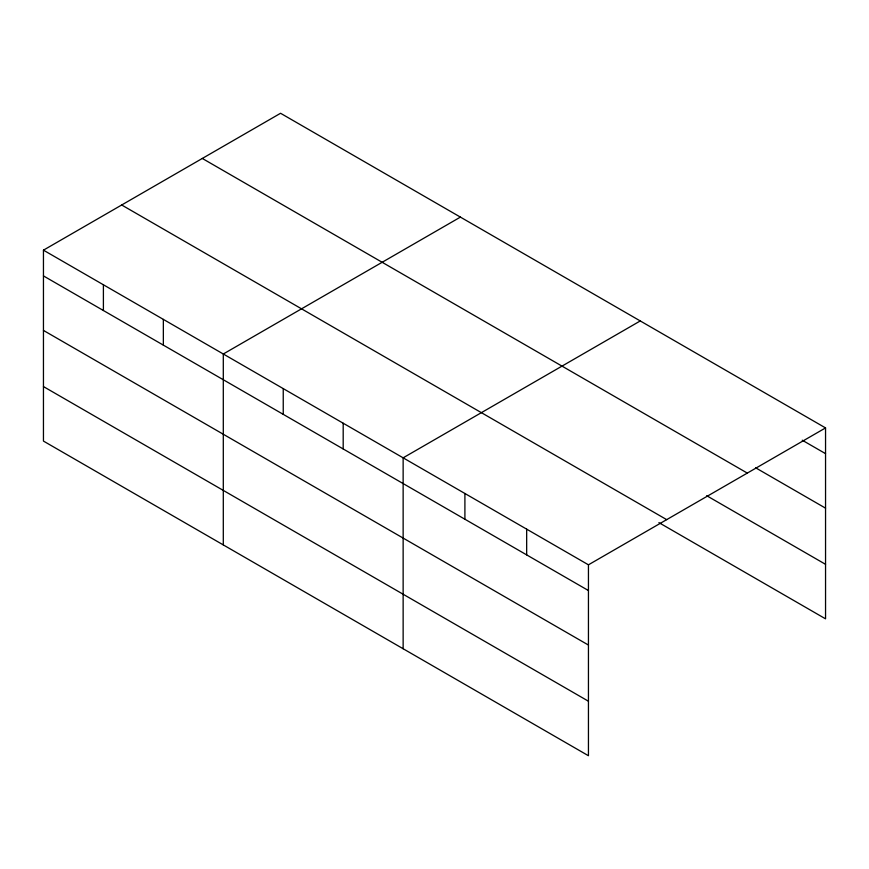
<?xml version="1.0" encoding="UTF-8"?>
<svg xmlns="http://www.w3.org/2000/svg" width="869" height="869" viewBox="0 0 869 869"><rect width="100%" height="100%" fill="white"/><g stroke="black" fill="none" stroke-linecap="round" stroke-linejoin="round"><path stroke-width="1.3" d="M588.443 645.059L588.443 564.817L43.45 250.163L43.45 441.083L588.443 755.726L588.443 645.059L43.45 330.416M658.898 522.617L825.55 618.837L825.55 427.917L280.557 113.274L43.45 250.163M460.407 217.109L223.3 353.998L223.3 544.917M640.257 320.943L403.14 457.833L403.14 648.752M588.443 564.817L825.55 427.917M802.239 440.203L825.55 453.651M755.628 467.794L825.55 508.159M202.314 158.451L747.307 473.094M706.682 495.699L825.55 564.329M121.693 204.997L666.686 519.64M43.45 275.907L588.443 590.551M43.45 386.575L588.443 701.218M526.668 529.156L526.668 554.889M464.904 493.494L464.904 519.227M343.19 423.225L343.19 448.958M283.24 388.617L283.24 414.35M163.35 319.39L163.35 345.123M103.4 284.782L103.4 310.515"/></g></svg>
